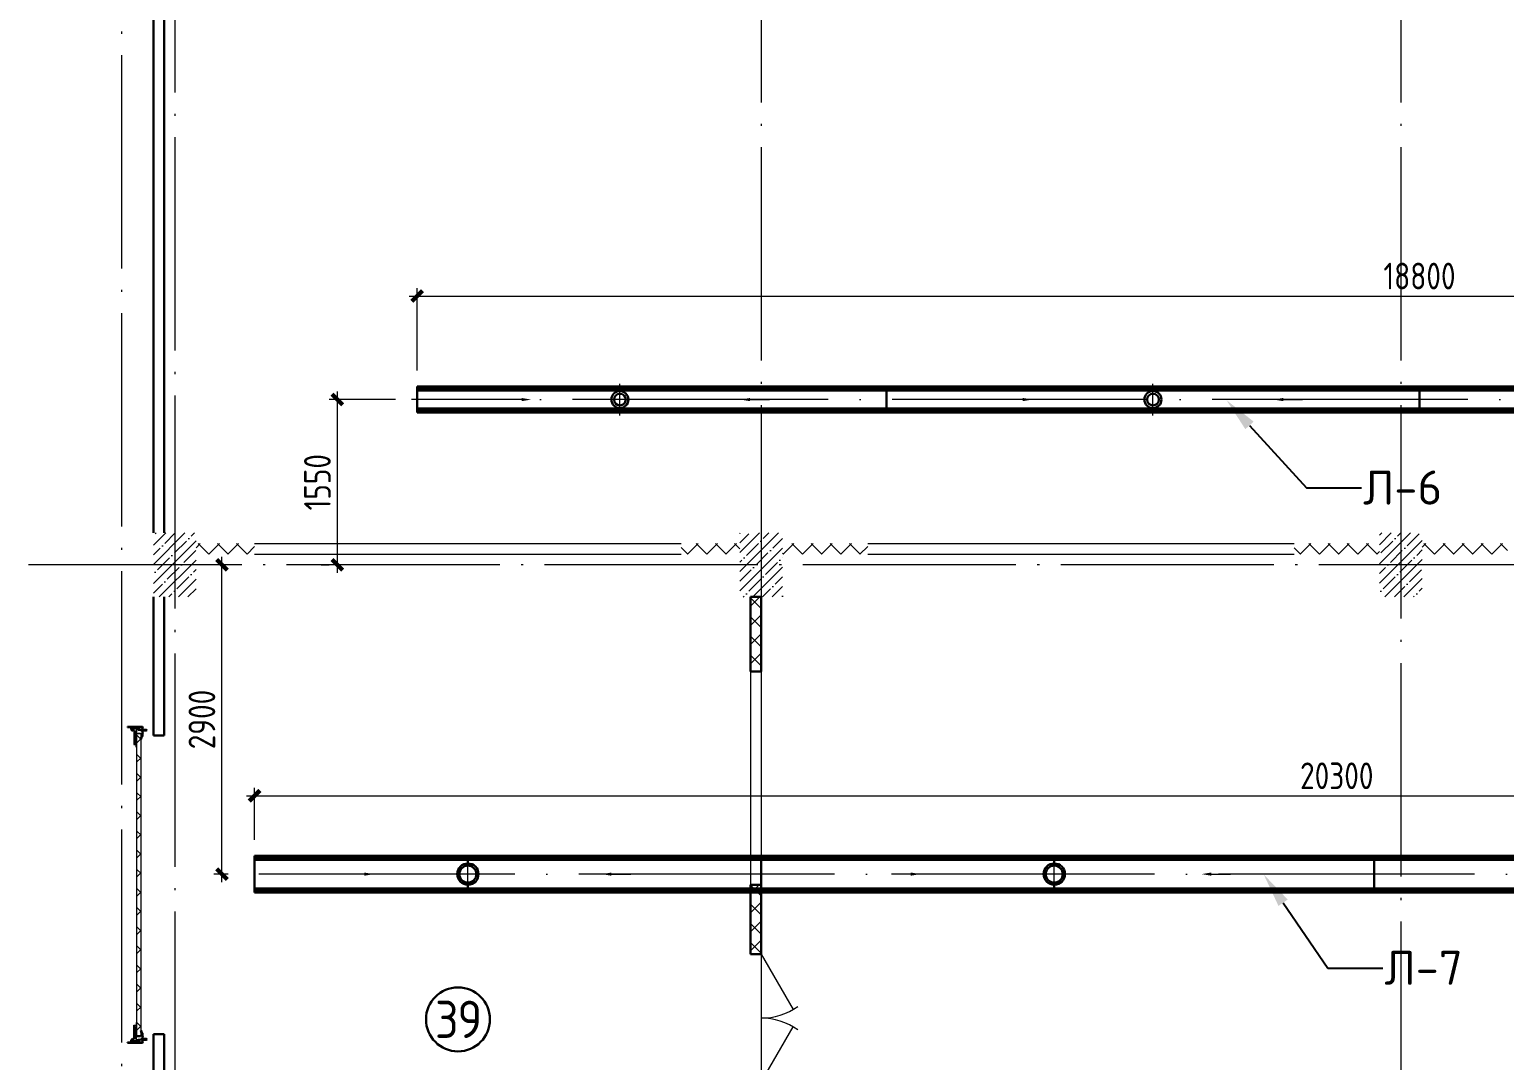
# Model space of a CAD drawing. Extents: x -965262 to 1142518, y -357520 to 71675.
# Drawn here: x -52339 to -38505, y -209800 to -200132 of the extents above; entities that cross this region are included whole.
import ezdxf
from ezdxf import colors
from ezdxf.entities.mleader import LeaderData, LeaderLine
from ezdxf.math import Vec2, Vec3

# ---------------------------------------------------------------- set-up
doc = ezdxf.new("R2010")
doc.units = 0
doc.header["$LTSCALE"] = 10
doc.linetypes.add('ACAD_ISO04W100', pattern=[30, 24, -3, 0, -3])
doc.linetypes.add('DOTE', pattern=[2.42, 2, -0.2, 0.02, -0.2])
doc.layers.get('0').update_dxf_attribs({"linetype": 'CONTINUOUS', "lineweight": 30})
doc.layers.get('Defpoints').update_dxf_attribs({"linetype": 'CONTINUOUS'})
doc.layers.add('DOTE', color=7, linetype='DOTE', lineweight=9)
doc.layers.add('Полы_лотки', color=7, linetype='CONTINUOUS', lineweight=30)
doc.styles.add('GOST-2.304_Type-B', font='isocpeur.ttf', dxfattribs={"width": 0.9})
doc.styles.get("Standard").update_dxf_attribs({"font": 'isocpeur.ttf', "height": 300})
doc.styles.add('ГОСТ 2м', font='isocpeur.ttf', dxfattribs={"width": 0.8, "height": 250})
doc.dimstyles.new('ГОСТ 2м', dxfattribs={"dimtxt": 250, "dimasz": 100, "dimexe": 75, "dimexo": 150, "dimgap": 62.5, "dimtad": 1, "dimdec": 0, "dimtxsty": 'ГОСТ 2м', "dimblk": 'ARCHTICK', "dimcen": 150, "dimdle": 75, "dimclrd": 256, "dimclre": 256, "dimclrt": 256, "dimadec": 0, "dimazin": 0, "dimtfac": 1, "dimtdec": 0, "dimtmove": 0, "dimatfit": 3, "dimldrblk": 'OBLIQUE', "dimfxl": 1, "dimlwd": 15, "dimlwe": 15, "dimarcsym": 0})
pattern_1 = [(45, (-49229.33, -272886.6), (-89.80256, 89.80256), []), (45, (-49139.53, -272886.6), (-89.80256, 89.80256), [158.75, -31.75, 0, -31.75])]

# ---------------------------------------------------------------- blocks, each defined once
blk = doc.blocks.new('anchor.bolt')
for p, q in [((-0.07, 0), (-0.07, -0.72)), ((0.07, 0), (0.07, -0.06)), ((-0.1, -0.04), (-0.07, -0.03)), ((-0.1, -0.04), (0.09, -0.06)), ((0.07, -0.07), (-0.1, -0.04)), ((-0.1, -0.11), (-0.07, -0.1)), ((-0.1, -0.11), (0.09, -0.13)), ((0.07, -0.14), (-0.1, -0.11)), ((-0.1, -0.18), (-0.07, -0.17)), ((-0.1, -0.18), (0.09, -0.2)), ((0.07, -0.21), (-0.1, -0.18)), ((-0.1, -0.25), (-0.07, -0.24)), ((-0.1, -0.25), (0.09, -0.27)), ((0.07, -0.28), (-0.1, -0.25)), ((-0.1, -0.32), (-0.07, -0.31)), ((-0.1, -0.32), (0.09, -0.34)), ((0.07, -0.35), (-0.1, -0.32)), ((-0.1, -0.39), (-0.07, -0.38)), ((-0.1, -0.39), (0.09, -0.41)), ((0.07, -0.42), (-0.1, -0.39)), ((-0.1, -0.46), (-0.07, -0.45)), ((-0.1, -0.46), (0.09, -0.48)), ((0.07, -0.49), (-0.1, -0.46)), ((-0.1, -0.53), (-0.07, -0.52)), ((-0.1, -0.53), (0.09, -0.55)), ((0.07, -0.56), (-0.1, -0.53)), ((-0.09, -0.6), (-0.07, -0.59)), ((-0.09, -0.6), (0.09, -0.62)), ((0.07, -0.63), (-0.09, -0.6)), ((-0.07, -0.72), (0, -0.8)), ((-0.04, -0.62), (-0.06, -0.63)), ((-0.06, -0.64), (-0.06, -0.63)), ((-0.06, -0.73), (-0.06, -0.64)), ((0, -0.79), (-0.06, -0.73)), ((-0.01, -0.63), (-0.04, -0.62)), ((-0.03, -0.63), (0, -0.79)), ((-0.03, -0.63), (0.01, -0.78)), ((-0.02, -0.63), (0.01, -0.77)), ((-0.01, -0.63), (0.02, -0.76)), ((0.03, -0.69), (-0.01, -0.63)), ((0, -0.64), (0.03, -0.75)), ((0, -0.8), (0.07, -0.72)), ((0, -0.79), (0.03, -0.74)), ((0.01, -0.66), (0.03, -0.74)), ((0.03, -0.74), (0.03, -0.69)), ((0.07, -0.06), (0.09, -0.06)), ((0.09, -0.06), (0.07, -0.07)), ((0.07, -0.07), (0.07, -0.13)), ((0.07, -0.13), (0.09, -0.13)), ((0.09, -0.13), (0.07, -0.14)), ((0.07, -0.14), (0.07, -0.2)), ((0.07, -0.2), (0.09, -0.2)), ((0.09, -0.2), (0.07, -0.21)), ((0.07, -0.21), (0.07, -0.27)), ((0.07, -0.27), (0.09, -0.27)), ((0.09, -0.27), (0.07, -0.28)), ((0.07, -0.28), (0.07, -0.34)), ((0.07, -0.33), (0.09, -0.34)), ((0.09, -0.34), (0.07, -0.35)), ((0.07, -0.35), (0.07, -0.41)), ((0.07, -0.4), (0.09, -0.41)), ((0.09, -0.41), (0.07, -0.42)), ((0.07, -0.42), (0.07, -0.48)), ((0.07, -0.47), (0.09, -0.48)), ((0.09, -0.48), (0.07, -0.49)), ((0.07, -0.49), (0.07, -0.55)), ((0.07, -0.55), (0.09, -0.55)), ((0.09, -0.55), (0.07, -0.56)), ((0.07, -0.56), (0.07, -0.62)), ((0.09, -0.62), (0.07, -0.63)), ((0.07, -0.62), (0.09, -0.62)), ((0.07, -0.63), (0.07, -0.72))]:
    blk.add_line(p, q)
blk.add_arc((0.16, -0.64), 0.222, 187.9982, 219.836)
blk = doc.blocks.new('Крепеж_ворот')
at = {"lineweight": 15}
h = blk.add_hatch(dxfattribs=at)
h.set_pattern_fill('ANSI31', color=256, scale=2, angle=180)
h.set_pattern_definition([(225, (746089.599, 74802.7244), (4.49013, -4.49013), [])])
h.paths.add_polyline_path([(746087, 74804), (746087, 74802), (746091, 74802), (746094, 74802), (746094, 74804)], flags=17)
h.paths.add_polyline_path([(746116, 74802, 0.165118), (746120, 74803), (746124, 74806, -0.301689), (746131, 74807), (746135, 74805, 0.130081), (746138, 74804), (746142, 74804), (746142, 74806), (746138, 74806, -0.130081), (746136, 74807), (746133, 74809, 0.301689), (746123, 74808), (746118, 74805, -0.165112), (746116, 74804), (746064, 74804, -0.414223), (746061, 74807), (746061, 74868), (746059, 74868), (746059, 74869), (746059, 74870), (746059, 74870), (746059, 74871), (746059, 74872), (746059, 74872), (746059, 74873), (746059, 74874), (746059, 74875), (746059, 74876), (746059, 74876), (746059, 74877), (746059, 74877), (746059, 74878), (746059, 74879), (746059, 74879), (746061, 74879), (746061, 74945), (746058, 74945), (746058, 74807, 0.41422), (746064, 74802)])
h = blk.add_hatch(dxfattribs=at)
h.set_pattern_fill('ANSI31', color=256, scale=2, angle=90)
h.set_pattern_definition([(135, (736343.8085, 75928.334), (-4.490128, -4.490128), [])])
edge = h.paths.add_edge_path()
edge.add_ellipse((746065, 74838), major_axis=(-1.67, 1.67), ratio=1, start_angle=45, end_angle=135, ccw=False)
edge.add_line((746063, 74838), (746063, 74868))
edge.add_line((746063, 74868), (746061, 74868))
edge.add_line((746061, 74868), (746061, 74838))
edge.add_ellipse((746065, 74838), major_axis=(-2.89, 2.89), ratio=1, start_angle=45, end_angle=135)
edge.add_line((746065, 74834), (746097, 74834))
edge.add_line((746097, 74834), (746097, 74836))
edge.add_line((746097, 74836), (746065, 74836))
edge = h.paths.add_edge_path()
edge.add_ellipse((746065, 74890), major_axis=(2.89, 2.89), ratio=1, start_angle=106, end_angle=135)
edge.add_line((746061, 74890), (746061, 74879))
edge.add_line((746061, 74879), (746063, 74879))
edge.add_line((746063, 74879), (746063, 74890))
edge.add_ellipse((746065, 74890), major_axis=(-1.67, 1.67), ratio=1, start_angle=16, end_angle=45, ccw=False)
edge.add_line((746063, 74891), (746070, 74904))
edge.add_ellipse((746079, 74899), major_axis=(7.45, 7.45), ratio=1, start_angle=-3, end_angle=106, ccw=False)
edge.add_line((746087, 74906), (746097, 74894))
edge.add_line((746097, 74894), (746099, 74895))
edge.add_line((746099, 74895), (746088, 74907))
edge.add_ellipse((746079, 74899), major_axis=(8.67, 8.67), ratio=1, start_angle=-3, end_angle=106)
edge.add_line((746068, 74905), (746062, 74892))
h = blk.add_hatch(color=256, dxfattribs=at)
h.dxf.hatch_style = 1
h.paths.add_polyline_path([(746146, 74809), (746143, 74810, 0.10613), (746142, 74810), (746136, 74809, -0.181324), (746135, 74810, 0.335683), (746120, 74809, -0.119126), (746119, 74809, 0.371631), (746118, 74808), (746118, 74808, 0.451909), (746119, 74807, 0.124341), (746121, 74808, -0.343618), (746134, 74808, 0.181324), (746137, 74808), (746143, 74808, -0.110452), (746143, 74808), (746147, 74807, -0.710497), (746147, 74805), (746143, 74804), (746136, 74804, -0.178994), (746133, 74805, 0.369834), (746130, 74805, -0.178993), (746127, 74804), (746122, 74804, 0.120709), (746122, 74804), (746120, 74803, -0.017147), (746119, 74802, 0.538795), (746120, 74802), (746127, 74802, 0.207608), (746131, 74804, -0.433918), (746132, 74804, 0.207608), (746135, 74802), (746143, 74802, 0.079707), (746143, 74802), (746148, 74804, 0.461502), (746149, 74807, -0.250825), (746149, 74808, -0.128039), (746173, 74816, 0.416657), (746174, 74816), (746174, 74817, 0.409849), (746173, 74817, 0.127248)])
for p, q in [((746058, 74807), (746058, 74945)), ((746058, 74945), (746061, 74945)), ((746059, 74879), (746063, 74879)), ((746059, 74868), (746059, 74879)), ((746059, 74868), (746063, 74868)), ((746061, 74879), (746061, 74945)), ((746061, 74879), (746061, 74890)), ((746061, 74807), (746061, 74868)), ((746061, 74838), (746061, 74868)), ((746068, 74905), (746062, 74892)), ((746070, 74904), (746063, 74891)), ((746063, 74838), (746063, 74890)), ((746064, 74883), (746063, 74883)), ((746064, 74865), (746063, 74865)), ((746064, 74883), (746064, 74874)), ((746067, 74880), (746064, 74883)), ((746064, 74875), (746064, 74873)), ((746064, 74874), (746064, 74865)), ((746067, 74868), (746064, 74865)), ((746067, 74880), (746067, 74875)), ((746067, 74873), (746067, 74868)), ((746087, 74906), (746097, 74894)), ((746088, 74907), (746099, 74895)), ((746097, 74894), (746099, 74895)), ((746064, 74804), (746116, 74804)), ((746064, 74802), (746116, 74802)), ((746097, 74836), (746065, 74836)), ((746097, 74834), (746065, 74834)), ((746079, 74806), (746102, 74806)), ((746079, 74806), (746079, 74804)), ((746079, 74804), (746102, 74804)), ((746082, 74814), (746081, 74813)), ((746081, 74813), (746081, 74806)), ((746099, 74814), (746082, 74814)), ((746086, 74813), (746086, 74806)), ((746095, 74813), (746095, 74806)), ((746097, 74834), (746097, 74836)), ((746099, 74814), (746100, 74813)), ((746100, 74813), (746100, 74806)), ((746102, 74806), (746102, 74804)), ((746118, 74805), (746123, 74808)), ((746120, 74803), (746124, 74806)), ((746135, 74805), (746131, 74807)), ((746136, 74807), (746133, 74809)), ((746142, 74806), (746138, 74806)), ((746138, 74804), (746142, 74804)), ((746142, 74806), (746142, 74804)), ((746142, 74804), (746142, 74806)), ((746143, 74804), (746147, 74805)), ((746143, 74802), (746148, 74804)), ((746174, 74817), (746174, 74816))]:
    blk.add_line(p, q)
for p, q in [((746061, 74879), (746061, 74881)), ((746061, 74834), (746061, 74868)), ((746063, 74883), (746063, 74874)), ((746063, 74874), (746063, 74865)), ((746073, 74842), (746073, 74905)), ((746073, 74896), (746077, 74892)), ((746073, 74851), (746077, 74855)), ((746074, 74886), (746074, 74861)), ((746074, 74880), (746076, 74880)), ((746074, 74867), (746076, 74867)), ((746076, 74886), (746076, 74883)), ((746076, 74883), (746076, 74886)), ((746076, 74886), (746077, 74886)), ((746076, 74864), (746076, 74883)), ((746077, 74873), (746076, 74880)), ((746076, 74880), (746076, 74867)), ((746077, 74873), (746076, 74867)), ((746076, 74864), (746076, 74861)), ((746076, 74864), (746076, 74861)), ((746076, 74861), (746077, 74861)), ((746077, 74886), (746077, 74892)), ((746077, 74861), (746077, 74855)), ((746081, 74898), (746081, 74886)), ((746081, 74849), (746081, 74861)), ((746087, 74898), (746082, 74898)), ((746082, 74886), (746087, 74886)), ((746082, 74861), (746087, 74861)), ((746087, 74849), (746082, 74849)), ((746087, 74899), (746087, 74898)), ((746087, 74886), (746087, 74898)), ((746087, 74886), (746098, 74886)), ((746087, 74849), (746087, 74861)), ((746087, 74861), (746098, 74861)), ((746087, 74847), (746087, 74849)), ((746099, 74885), (746099, 74883)), ((746099, 74883), (746099, 74864)), ((746099, 74882), (746100, 74882)), ((746099, 74865), (746100, 74865)), ((746099, 74862), (746099, 74864)), ((746100, 74861), (746100, 74886)), ((746100, 74886), (746110, 74886)), ((746100, 74861), (746110, 74861)), ((746110, 74861), (746110, 74886)), ((746110, 74881), (746225, 74881)), ((746110, 74865), (746212, 74865)), ((746114, 74877), (746225, 74877)), ((746250, 74859), (746250, 74863))]:
    blk.add_line(p, q, dxfattribs=at)
at = {"lineweight": 15, "ltscale": 0.5}
for p, q in [((746076, 74886), (746074, 74886)), ((746076, 74861), (746074, 74861))]:
    blk.add_line(p, q, dxfattribs=at)
at = {"lineweight": 15, "extrusion": (-1.7375e-14, 1, 0)}
for p, q in [((746113, 74884), (746225, 74884)), ((746113, 74863), (746113, 74884)), ((746113, 74863), (746136, 74863)), ((746117, 74857), (746117, 74829)), ((746121, 74857), (746121, 74829)), ((746123, 74863), (746123, 74863)), ((746250, 74863), (746123, 74863)), ((746250, 74859), (746123, 74859)), ((746124, 74840), (746124, 74849)), ((746136, 74882), (746157, 74882)), ((746136, 74863), (746136, 74882)), ((746157, 74882), (746157, 74863)), ((746157, 74863), (746212, 74863)), ((746117, 74826), (746119, 74823)), ((746119, 74823), (746123, 74825)), ((746123, 74825), (746121, 74828))]:
    blk.add_line(p, q, dxfattribs=at)
at = {"lineweight": 15, "ltscale": 0.5, "extrusion": (-1.7375e-14, 1, 0)}
for p, q in [((746113, 74880), (746225, 74880)), ((746136, 74866), (746113, 74866)), ((746115, 74871), (746120, 74871)), ((746121, 74857), (746117, 74857)), ((746117, 74852), (746117, 74854)), ((746120, 74839), (746120, 74850)), ((746124, 74848), (746120, 74848)), ((746123, 74869), (746123, 74863)), ((746123, 74863), (746123, 74859)), ((746140, 74863), (746140, 74859)), ((746153, 74863), (746153, 74859)), ((746212, 74866), (746157, 74866)), ((746173, 74863), (746173, 74859)), ((746121, 74840), (746117, 74840)), ((746117, 74837), (746117, 74835)), ((746121, 74829), (746117, 74829)), ((746124, 74841), (746120, 74841))]:
    blk.add_line(p, q, dxfattribs=at)
at = {"lineweight": 15, "extrusion": (-2.77556e-16, -1, 0)}
for p, q in [((746225, 74866), (746114, 74866)), ((746128, 74866), (746128, 74863)), ((746138, 74866), (746138, 74863)), ((746164, 74866), (746164, 74863)), ((746174, 74866), (746174, 74863)), ((746201, 74866), (746201, 74863)), ((746210, 74866), (746210, 74863)), ((746225, 74884), (746225, 74863))]:
    blk.add_line(p, q, dxfattribs=at)
at = {"extrusion": (-1, -4.26669e-14, 0)}
for p, q in [((746118, 74808), (746118, 74808)), ((746136, 74809), (746142, 74810)), ((746143, 74808), (746137, 74808)), ((746143, 74810), (746146, 74809)), ((746147, 74807), (746143, 74808))]:
    blk.add_line(p, q, dxfattribs=at)
at = {"extrusion": (-1, -4.2422e-14, 1.22461e-16)}
for p, q in [((746119, 74803), (746122, 74804)), ((746127, 74802), (746120, 74802)), ((746122, 74804), (746127, 74804)), ((746143, 74802), (746135, 74802)), ((746136, 74804), (746143, 74804))]:
    blk.add_line(p, q, dxfattribs=at)
at = {"lineweight": 15}
for centre, radius, start, end in [((746079, 74899), 8.28, 0, 136.0097), ((746079, 74847), 8.28, 223.9903, 0), ((746077, 74883), 0.956, 180, 270), ((746077, 74883), 0.75, 180, 270), ((746077, 74864), 0.956, 90, 180), ((746077, 74864), 0.75, 90, 180), ((746076, 74892), 0.375, 0, 45), ((746076, 74855), 0.375, 315, 0), ((746082, 74898), 0.375, 91, 180), ((746082, 74886), 0.75, 180, 270), ((746082, 74861), 0.75, 90, 180), ((746082, 74849), 0.375, 180, 269), ((746098, 74885), 0.375, 0, 90), ((746098, 74862), 0.375, 270, 0), ((746123, 74857), 5.92, 90, 180), ((746123, 74857), 1.87, 90, 180), ((746129, 74855), 8.15, 194.9986, 233.9214), ((746123, 74829), 5.92, 180, 199.6464), ((746129, 74833), 8.15, 126.0786, 165.0014), ((746123, 74829), 1.87, 180, 185.5313)]:
    blk.add_arc(centre, radius, start, end, dxfattribs=at)
at = {"lineweight": 15, "ltscale": 0.5}
for centre, radius, start, end in [((746119, 74852), 2.25, 195, 270), ((746119, 74850), 0.375, 0, 90), ((746119, 74836), 2.25, 90, 165), ((746119, 74839), 0.375, 270, 0)]:
    blk.add_arc(centre, radius, start, end, dxfattribs=at)
for centre, radius, start, end in [((746064, 74807), 5.62, 180, 270), ((746064, 74807), 3.11, 180, 270), ((746082, 74804), 10.4, 68.2753, 87.8782), ((746091, 74798), 16.2, 73.306, 107.292), ((746099, 74804), 10.4, 92.1218, 111.7247), ((746116, 74807), 3.11, 270, 307.5043), ((746116, 74807), 5.62, 270, 307.5043), ((746119, 74808), 0.586, 91.7247, 173.2711), ((746119, 74807), 0.586, 173.2711, 270.547), ((746118, 74812), 3.52, 271.7247, 298.8983), ((746118, 74812), 5.21, 270.547, 298.8983), ((746128, 74799), 12.4, 54.8903, 129.1143), ((746128, 74799), 10.7, 54.8903, 130.7448), ((746128, 74801), 8.97, 60.3534, 127.5043), ((746128, 74801), 8.97, 60.3534, 127.5043), ((746128, 74801), 8.97, 60.3534, 127.5043), ((746128, 74801), 6.46, 60.3534, 127.5043), ((746136, 74811), 3.54, 234.8903, 276), ((746136, 74811), 1.86, 234.8903, 276), ((746138, 74810), 5.62, 240.3534, 270), ((746138, 74810), 3.11, 240.3534, 270), ((746143, 74810), 0.292, 71.7675, 96), ((746143, 74808), 0.292, 70.7873, 96), ((746176, 74761), 56.8, 93.2805, 122.2878), ((746147, 74806), 0.562, 289.2127, 70.7873), ((746147, 74806), 2.25, 288.2291, 27.3228), ((746176, 74765), 50.3, 93.6593, 122.8448), ((746150, 74807), 0.586, 151, 207.3228), ((746173, 74817), 0.6, 4.1357, 93.2805), ((746173, 74816), 0.6, 273.6593, 4.1357)]:
    blk.add_arc(centre, radius, start, end)
at = {"extrusion": (-1.22461e-16, -5.20252e-30, -1)}
for centre, radius, start, end in [((-746120, 74802), 0.187, 270, 62.4687), ((-746122, 74803), 0.586, 62.4687, 90), ((-746127, 74809), 4.69, 229.4077, 270), ((-746127, 74807), 4.69, 223.0863, 270), ((-746131, 74803), 2.32, 49.4077, 130.5923), ((-746131, 74803), 0.637, 43.0863, 136.9137), ((-746135, 74807), 4.69, 270, 316.9137), ((-746136, 74809), 4.69, 270, 310.5923), ((-746143, 74804), 0.292, 250.7873, 270), ((-746143, 74802), 0.292, 251.7709, 270)]:
    blk.add_arc(centre, radius, start, end, dxfattribs=at)
at = {"extrusion": (0, 0, -1)}
for centre, major_axis, start_param, end_param in [((746065, 74890), (2.89, 2.89), 3.926991, 4.433136), ((746065, 74890), (-1.67, 1.67), 5.497787, 6.003933), ((746079, 74899), (8.67, 8.67), 4.433136, 6.335545), ((746079, 74899), (7.45, 7.45), 4.433136, 6.335545), ((746065, 74838), (-2.89, 2.89), 3.926991, 5.497787), ((746065, 74838), (-1.67, 1.67), 3.926991, 5.497787)]:
    blk.add_ellipse(centre, major_axis=major_axis, ratio=1, start_param=start_param, end_param=end_param, dxfattribs=at)
for points in [[(746067, 74875), (746066, 74875), (746064, 74875)], [(746064, 74873), (746066, 74873), (746067, 74873)]]:
    blk.add_rational_spline(points, [1, 1.01284142743, 1], degree=2)
at = {"lineweight": 15, "ltscale": 0.5}
for points, knots in [([(746115, 74871), (746115, 74871), (746114, 74871), (746114, 74871), (746114, 74872), (746113, 74872), (746113, 74872), (746113, 74873), (746113, 74873), (746113, 74873)], [0.37141352, 0.37141352, 0.37141352, 0.37141352, 0.39402571, 0.39402571, 0.41663789, 0.41663789, 0.43959523, 0.43959523, 0.46255257, 0.46255257, 0.46255257, 0.46255257]), ([(746123, 74869), (746123, 74869), (746123, 74869), (746122, 74870), (746122, 74870), (746122, 74871), (746122, 74871), (746121, 74871), (746121, 74871), (746120, 74871)], [0.28027447, 0.28027447, 0.28027447, 0.28027447, 0.30323181, 0.30323181, 0.32618916, 0.32618916, 0.34880134, 0.34880134, 0.37141352, 0.37141352, 0.37141352, 0.37141352])]:
    blk.add_open_spline(points, degree=3, knots=knots, dxfattribs=at)
at = {"lineweight": 15}
for points in [[(746117, 74827), (746117, 74827), (746117, 74826), (746117, 74826)], [(746121, 74828), (746121, 74828), (746121, 74828), (746121, 74829)]]:
    blk.add_open_spline(points, degree=3, dxfattribs=at)
at = {"xscale": -50.80000000000001, "yscale": 50.80000000000001, "zscale": 50.80000000000001}
blk.add_blockref('anchor.bolt', (746091, 74804), dxfattribs=at)
blk = doc.blocks.new('_ArchTick')
at = {"color": 0, "linetype": 'ByBlock', "lineweight": 0, "const_width": 0.4}
blk.add_lwpolyline([(-0.5, -0.5), (0.5, 0.5)], dxfattribs=at)
blk = doc.blocks.new('*D1454')
at = {"lineweight": 15, "transparency": 16777216}
for p, q in [((-48907, -203602), (-49527, -203602)), ((-49452, -203527), (-49452, -205227)), ((-49602, -205152), (-49527, -205152))]:
    blk.add_line(p, q, dxfattribs=at)
at = {"layer": 'Defpoints', "color": 0, "lineweight": 15, "transparency": 16777216}
for p in [(-48757, -203602, -11610), (-49452, -205152), (-49452, -205152)]:
    blk.add_point(p, dxfattribs=at)
at = {"lineweight": 15, "transparency": 16777216, "xscale": 100, "yscale": 100, "zscale": 100}
for p, rotation in [((-49452, -203602), 90), ((-49452, -205152), 270)]:
    blk.add_blockref('_ArchTick', p, dxfattribs=dict(at, rotation=rotation))
at = {"lineweight": 15, "transparency": 16777216, "insert": (-49639, -204377), "char_height": 250, "attachment_point": 5, "rotation": 90, "style": 'ГОСТ 2м'}
blk.add_mtext('1550', dxfattribs=at)
blk = doc.blocks.new('_Oblique')
at = {"color": 0, "linetype": 'ByBlock', "lineweight": -2}
blk.add_line((-0.5, -0.5), (0.5, 0.5), dxfattribs=at)
blk = doc.blocks.new('*D1456')
at = {"lineweight": 15, "transparency": 16777216}
for p, q in [((-48777, -202631), (-29827, -202631)), ((-48702, -203330), (-48702, -202556)), ((-29902, -203330), (-29902, -202556))]:
    blk.add_line(p, q, dxfattribs=at)
at = {"layer": 'Defpoints', "color": 0, "lineweight": 15, "transparency": 16777216}
for p in [(-29902, -202631), (-48702, -203480, -11610), (-29902, -203480, -11610)]:
    blk.add_point(p, dxfattribs=at)
at = {"lineweight": 15, "transparency": 16777216, "xscale": 100, "yscale": 100, "zscale": 100, "rotation": 180}
blk.add_blockref('_ArchTick', (-48702, -202631), dxfattribs=at)
at = {"lineweight": 15, "transparency": 16777216, "xscale": 100, "yscale": 100, "zscale": 100}
blk.add_blockref('_ArchTick', (-29902, -202631), dxfattribs=at)
at = {"lineweight": 15, "transparency": 16777216, "insert": (-39302, -202444), "char_height": 250, "attachment_point": 5, "style": 'ГОСТ 2м'}
blk.add_mtext('18800', dxfattribs=at)
blk = doc.blocks.new('*D1458')
at = {"lineweight": 15, "transparency": 16777216}
for p, q in [((-50303, -207317), (-29853, -207317)), ((-50228, -207729), (-50228, -207242)), ((-29928, -207729), (-29928, -207242))]:
    blk.add_line(p, q, dxfattribs=at)
at = {"layer": 'Defpoints', "color": 0, "transparency": 16777216}
for p in [(-29928, -207317), (-50228, -207879, -11610), (-29928, -207879, -11610)]:
    blk.add_point(p, dxfattribs=at)
at = {"lineweight": 15, "transparency": 16777216, "xscale": 100, "yscale": 100, "zscale": 100, "rotation": 180}
blk.add_blockref('_ArchTick', (-50228, -207317), dxfattribs=at)
at = {"lineweight": 15, "transparency": 16777216, "xscale": 100, "yscale": 100, "zscale": 100}
blk.add_blockref('_ArchTick', (-29928, -207317), dxfattribs=at)
at = {"lineweight": 15, "transparency": 16777216, "insert": (-40078, -207130), "char_height": 250, "attachment_point": 5, "style": 'ГОСТ 2м'}
blk.add_mtext('20300', dxfattribs=at)
blk = doc.blocks.new('*D1462')
at = {"lineweight": 15, "transparency": 16777216}
for p, q in [((-50476, -205152), (-50609, -205152)), ((-50534, -208127), (-50534, -205077)), ((-50476, -208052), (-50609, -208052))]:
    blk.add_line(p, q, dxfattribs=at)
at = {"layer": 'Defpoints', "color": 0, "lineweight": 15, "transparency": 16777216}
for p in [(-50534, -205152), (-50326, -205152, -13062), (-50326, -208052, -11610)]:
    blk.add_point(p, dxfattribs=at)
at = {"lineweight": 15, "transparency": 16777216, "xscale": 100, "yscale": 100, "zscale": 100}
for p, rotation in [((-50534, -205152), 90), ((-50534, -208052), 270)]:
    blk.add_blockref('_ArchTick', p, dxfattribs=dict(at, rotation=rotation))
at = {"lineweight": 15, "transparency": 16777216, "insert": (-50722, -206602), "char_height": 250, "attachment_point": 5, "rotation": 90, "style": 'ГОСТ 2м'}
blk.add_mtext('2900', dxfattribs=at)

msp = doc.modelspace()

# ---------------------------------------------------------------- hatches: boundary and pattern name
at = {"lineweight": 15}
h = msp.add_hatch(dxfattribs=at)
h.set_pattern_fill('ANSI37', scale=40, style=0)
h.set_pattern_definition([(45, (-30720.5, -221215.8), (-89.80256, 89.80256), []), (135, (-30720.5, -221215.8), (-89.80256, -89.80256), [])])
h.paths.add_polyline_path([(-30597.4, -221152.5), (-30897.4, -221152.5), (-30897.4, -221252.5), (-30597.4, -221252.5)])
h.paths.add_polyline_path([(-45477.4, -208802.4), (-45577.4, -208802.4), (-45577.4, -208952.4), (-45477.4, -208952.4)], flags=17)
h.paths.add_polyline_path([(-45477.4, -209852.4), (-45577.4, -209852.4), (-45577.4, -210002.4), (-45477.4, -210002.4)])
h.paths.add_polyline_path([(-43926.9, -220477.1), (-44026.9, -220477.1), (-44026.9, -220577.1), (-44026.9, -220677.1), (-43926.9, -220677.1)], flags=17)
h.paths.add_polyline_path([(-44026.9, -220577.1), (-44126.9, -220577.1), (-45477.4, -220577.1), (-45477.4, -220677.1), (-44026.9, -220677.1)], flags=17)
h.paths.add_polyline_path([(-44026.9, -218877.1), (-45477.4, -218877.1), (-45477.4, -218977.1), (-44026.9, -218977.1)], flags=17)
h.paths.add_polyline_path([(-43926.9, -218877.1), (-44026.9, -218877.1), (-44026.9, -218977.1), (-44026.9, -219077.1), (-43926.9, -219077.1)], flags=17)
h.paths.add_polyline_path([(-45477.4, -213352.1), (-45577.4, -213352.1), (-45577.4, -213452.1), (-45477.4, -213452.1)])
h.paths.add_polyline_path([(-45477.4, -214352.1), (-45577.4, -214352.1), (-45577.4, -214452.1), (-45477.4, -214452.1)], flags=17)
h.paths.add_polyline_path([(-45477.4, -206152.1), (-45577.4, -206152.1), (-45577.4, -206352.1), (-45477.4, -206352.1)], flags=17)
h.paths.add_polyline_path([(-45477.4, -208152.1), (-45577.4, -208152.1), (-45577.4, -208352.1), (-45477.4, -208352.1)])
h.paths.add_polyline_path([(-29697.4, -221152.5), (-29698.3, -221152.5), (-29698.3, -221252.5), (-29697.4, -221252.5)])
h.paths.add_polyline_path([(-30597.4, -221152.5), (-30598.3, -221152.5), (-30598.3, -221252.5), (-30597.4, -221252.5)])
h.paths.add_polyline_path([(-33277.4, -214019.4), (-33377.4, -214019.4), (-33377.4, -214022.1), (-33277.4, -214022.1)], flags=17)
h.paths.add_polyline_path([(-33377.4, -214019.4), (-33477.4, -214019.4), (-33477.4, -214022.1), (-33377.4, -214022.1)], flags=17)
h.paths.add_polyline_path([(-33477.4, -214019.4), (-34042.4, -214019.4), (-34042.4, -214022.1), (-33477.4, -214022.1)], flags=16)
h.paths.add_polyline_path([(-33477.4, -214119.4), (-34042.4, -214119.4), (-34042.4, -214122.1), (-33477.4, -214122.1)])
h.paths.add_polyline_path([(-33377.4, -214119.4), (-33477.4, -214119.4), (-33477.4, -214122.1), (-33377.4, -214122.1)])
h.paths.add_polyline_path([(-38532.4, -214019.4), (-38632.4, -214019.4), (-38632.4, -214022.1), (-38532.4, -214022.1)])
h.paths.add_polyline_path([(-38042.4, -214019.4), (-38532.4, -214019.4), (-38532.4, -214022.1), (-38042.4, -214022.1)], flags=17)
h.paths.add_polyline_path([(-38042.4, -214119.4), (-38532.4, -214119.4), (-38532.4, -214122.1), (-38042.4, -214122.1)])
h.paths.add_polyline_path([(-44477.4, -215009.4), (-45477.4, -215009.4), (-45477.4, -215012.1), (-44477.4, -215012.1)])
h.paths.add_polyline_path([(-38532.4, -215009.4), (-39477.4, -215009.4), (-39477.4, -215012.1), (-38532.4, -215012.1)])
h.paths.add_polyline_path([(-39477.4, -215009.4), (-39509.9, -215009.4), (-40477.4, -215009.4), (-40477.4, -215012.1), (-39509.9, -215012.1), (-39477.4, -215012.1)])
h.paths.add_polyline_path([(-44477.4, -214909.4), (-45477.4, -214909.4), (-45477.4, -214912.1), (-44477.4, -214912.1)])
h.paths.add_polyline_path([(-39509.9, -214909.4), (-40477.4, -214909.4), (-40477.4, -214912.1), (-39509.9, -214912.1)], flags=17)
h.paths.add_polyline_path([(-39477.4, -214909.4), (-39509.9, -214909.4), (-39509.9, -214912.1), (-39477.4, -214912.1)], flags=16)
h.paths.add_polyline_path([(-38532.4, -214909.4), (-38632.4, -214909.4), (-39477.4, -214909.4), (-39477.4, -214912.1), (-38532.4, -214912.1)], flags=17)
h.paths.add_polyline_path([(-44477.4, -214909.4), (-44509.9, -214909.4), (-44509.9, -215009.4), (-44477.4, -215009.4)])
h.paths.add_polyline_path([(-40477.4, -214909.4), (-40509.9, -214909.4), (-40509.9, -215009.4), (-40477.4, -215009.4)], flags=16)
h.paths.add_polyline_path([(-45677.4, -212962.1), (-46077.4, -212962.1), (-46077.4, -212964.3), (-45677.4, -212964.3)])
h.paths.add_polyline_path([(-50077.4, -212962.1), (-50867.4, -212962.1), (-50867.4, -212964.3), (-50077.4, -212964.3)])
h.paths.add_polyline_path([(-50077.4, -212862.1), (-51077.4, -212862.1), (-51077.4, -212864.3), (-50077.4, -212864.3)])
h.paths.add_polyline_path([(-45577.4, -212862.1), (-46077.4, -212862.1), (-46077.4, -212864.3), (-45577.4, -212864.3)])
h.paths.add_polyline_path([(-45477.4, -215709.9), (-45577.4, -215709.9), (-45577.4, -215712.1), (-45477.4, -215712.1)])
h.paths.add_polyline_path([(-45477.4, -215109.9), (-45577.4, -215109.9), (-45577.4, -215112.1), (-45477.4, -215112.1)])
h.paths.add_polyline_path([(-45477.4, -208952.4), (-45577.4, -208952.4), (-45577.4, -208959.4), (-45477.4, -208959.4)])
h.paths.add_polyline_path([(-45477.4, -209852.4), (-45577.4, -209852.4), (-45577.4, -209859.4), (-45477.4, -209859.4)], flags=17)
h.paths.add_polyline_path([(-50227.4, -204952.1), (-50777.4, -204952.1), (-50777.4, -205052.1), (-50227.4, -205052.1)])
h.paths.add_polyline_path([(-45677.4, -204952.1), (-46227.4, -204952.1), (-46227.4, -205052.1), (-45677.4, -205052.1)])
h.paths.add_polyline_path([(-44477.4, -204952.1), (-45277.4, -204952.1), (-45277.4, -205052.1), (-44477.4, -205052.1)])
h.paths.add_polyline_path([(-39677.4, -204952.1), (-40477.4, -204952.1), (-40477.4, -205052.1), (-39677.4, -205052.1)])
h.paths.add_polyline_path([(-38477.4, -204952.1), (-39277.4, -204952.1), (-39277.4, -205052.1), (-38477.4, -205052.1)])
h.paths.add_polyline_path([(-33677.4, -204952.1), (-34477.4, -204952.1), (-34477.4, -205052.1), (-33677.4, -205052.1)])
h.paths.add_polyline_path([(-32677.2, -204952.1), (-33277.4, -204952.1), (-33277.4, -205052.1), (-32677.2, -205052.1)])
h.paths.add_polyline_path([(-29077, -204952.1), (-29677.2, -204952.1), (-29677.2, -205052.1), (-29077, -205052.1)])
h.paths.add_polyline_path([(-28977, -204751.7), (-29077, -204751.7), (-29077, -205751.7), (-28977, -205751.7)])
h.paths.add_polyline_path([(-28977, -203302.1), (-29077, -203302.1), (-29077, -203751.7), (-28977, -203751.7)])
h.paths.add_polyline_path([(-28877, -203202.1), (-29077, -203202.1), (-29077, -203302.1), (-28877, -203302.1)])
h.paths.add_polyline_path([(-27527.4, -203202.1), (-27977, -203202.1), (-27977, -203302.1), (-27877, -203302.1), (-27527.4, -203302.1)])
h.paths.add_polyline_path([(-28977, -207751.7), (-29077, -207751.7), (-29077, -208751.7), (-28977, -208751.7), (-28977, -208651.7)])
h.paths.add_polyline_path([(-28877, -208751.7), (-28977, -208751.7), (-29077, -208751.7), (-29077, -208851.7), (-28877, -208851.7)])
h.paths.add_polyline_path([(-27527.4, -208751.7), (-27627.4, -208751.7), (-27977, -208751.7), (-27977, -208851.7), (-27527.4, -208851.7)])
h.paths.add_polyline_path([(-45477.4, -205452.1), (-45577.4, -205452.1), (-45577.4, -206352.1), (-45477.4, -206352.1)])
h.paths.add_polyline_path([(-45477.4, -208352.1), (-45577.4, -208352.1), (-45577.4, -208959.4), (-45477.4, -208959.4)])
h.paths.add_polyline_path([(-45477.4, -209859.4), (-45577.4, -209859.4), (-45577.4, -209959.4), (-45577.4, -210352.1), (-45477.4, -210352.1)])
h.paths.add_polyline_path([(-45477.4, -210352.1), (-45577.4, -210352.1), (-45577.4, -210852.1), (-45477.4, -210852.1)])
h.paths.add_polyline_path([(-45477.4, -211452.1), (-45577.4, -211452.1), (-45577.4, -212352.1), (-45477.4, -212352.1)])
h.paths.add_polyline_path([(-45477.4, -212352.1), (-45577.4, -212352.1), (-45577.4, -213352.1), (-45477.4, -213352.1)])
h.paths.add_polyline_path([(-45577.4, -212864.3), (-46077.4, -212864.3), (-46077.4, -212964.3), (-45577.4, -212964.3)])
h.paths.add_polyline_path([(-50077.4, -212864.3), (-51077.4, -212864.3), (-51077.4, -212964.3), (-50077.4, -212964.3)])
h.paths.add_polyline_path([(-45477.4, -214352.1), (-45577.4, -214352.1), (-45577.4, -215109.9), (-45477.4, -215109.9)])
h.paths.add_polyline_path([(-44509.9, -214909.4), (-45477.4, -214909.4), (-45477.4, -215009.4), (-44509.9, -215009.4)])
h.paths.add_polyline_path([(-39509.9, -214909.4), (-40509.9, -214909.4), (-40509.9, -215009.4), (-39509.9, -215009.4)])
h.paths.add_polyline_path([(-38532.4, -214909.4), (-38632.4, -214909.4), (-39509.9, -214909.4), (-39509.9, -215009.4), (-38532.4, -215009.4)])
h.paths.add_polyline_path([(-38532.4, -214019.4), (-38632.4, -214019.4), (-38632.4, -214909.4), (-38532.4, -214909.4)])
h.paths.add_polyline_path([(-38042.4, -214019.4), (-38532.4, -214019.4), (-38532.4, -214119.4), (-38042.4, -214119.4)])
h.paths.add_polyline_path([(-33377.4, -214019.4), (-34042.4, -214019.4), (-34042.4, -214119.4), (-33377.4, -214119.4)])
h.paths.add_polyline_path([(-33277.4, -214019.4), (-33377.4, -214019.4), (-33377.4, -214119.4), (-33377.4, -214219.4), (-33377.4, -214852.1), (-33277.4, -214852.1)])
h.paths.add_polyline_path([(-33277.4, -215852.1), (-33377.4, -215852.1), (-33377.4, -216852.1), (-33277.4, -216852.1)])
h.paths.add_polyline_path([(-33277.4, -217452.1), (-33377.4, -217452.1), (-33377.4, -218452.1), (-33277.4, -218452.1)])
h.paths.add_polyline_path([(-33277.4, -220452.1), (-33377.4, -220452.1), (-33377.4, -221252.5), (-33277.4, -221252.5)])
h.paths.add_polyline_path([(-32277.4, -221152.5), (-33277.4, -221152.5), (-33277.4, -221252.5), (-32277.4, -221252.5)])
h.paths.add_polyline_path([(-30598.3, -221152.5), (-31277.4, -221152.5), (-31277.4, -221252.5), (-30598.3, -221252.5)])
h.paths.add_polyline_path([(-29473.4, -221152.5), (-29698.3, -221152.5), (-29698.3, -221252.5), (-29598.3, -221252.5), (-29473.4, -221252.5)])
h.paths.add_polyline_path([(-45477.4, -222087.1), (-45577.4, -222087.1), (-45577.4, -222187.1), (-45577.4, -222552.1), (-45477.4, -222552.1)])
h.paths.add_polyline_path([(-45477.4, -221002.1), (-45577.4, -221002.1), (-45577.4, -221087.1), (-45477.4, -221087.1)])
h.paths.add_polyline_path([(-45477.4, -220002.1), (-45577.4, -220002.1), (-45577.4, -221002.1), (-45477.4, -221002.1)])
h.paths.add_polyline_path([(-44026.9, -220577.1), (-44126.9, -220577.1), (-45477.4, -220577.1), (-45477.4, -220677.1), (-44026.9, -220677.1)])
h.paths.add_polyline_path([(-43926.9, -220477.1), (-44026.9, -220477.1), (-44026.9, -220577.1), (-44026.9, -220677.1), (-43926.9, -220677.1)], flags=17)
h.paths.add_polyline_path([(-45477.4, -219002.1), (-45577.4, -219002.1), (-45577.4, -220002.1), (-45477.4, -220002.1)])
h.paths.add_polyline_path([(-45477.4, -218877.1), (-45577.4, -218877.1), (-45577.4, -218977.1), (-45577.4, -219002.1), (-45477.4, -219002.1)])
h.paths.add_polyline_path([(-44026.9, -218877.1), (-45477.4, -218877.1), (-45477.4, -218977.1), (-44026.9, -218977.1)])
h.paths.add_polyline_path([(-43926.9, -218877.1), (-44026.9, -218877.1), (-44026.9, -218977.1), (-44026.9, -219077.1), (-43926.9, -219077.1)], flags=17)
h.paths.add_polyline_path([(-45477.4, -217452.1), (-45577.4, -217452.1), (-45577.4, -217677.1), (-45477.4, -217677.1)])
h.paths.add_polyline_path([(-45477.4, -216352.1), (-45577.4, -216352.1), (-45577.4, -216852.1), (-45477.4, -216852.1)])
h.paths.add_polyline_path([(-45477.4, -215709.9), (-45577.4, -215709.9), (-45577.4, -215810.4), (-45577.4, -216352.1), (-45477.4, -216352.1)])
h.paths.add_polyline_path([(-45677.4, -212964.4), (-45577.4, -212964.4), (-45577.4, -212962.1), (-45677.4, -212962.1)])
h.paths.add_polyline_path([(-50867.4, -212964.4), (-51077.4, -212964.4), (-51077.4, -212962.1), (-50867.4, -212962.1)])
h.paths.add_polyline_path([(-38532.4, -214912.1), (-38632.4, -214912.1), (-38632.4, -214909.4), (-38532.4, -214909.4)])
h = msp.add_hatch(dxfattribs=at)
h.set_pattern_fill('ANSI35', scale=20, style=0)
h.set_pattern_definition(pattern_1)
h.paths.add_polyline_path([(-50777.4, -204852.1), (-51177.4, -204852.1), (-51177.4, -205452.1), (-50777.4, -205452.1)])
h = msp.add_hatch(dxfattribs=at)
h.set_pattern_fill('ANSI35', scale=20, style=0)
h.set_pattern_definition(pattern_1)
h.paths.add_polyline_path([(-45277.4, -204852.1), (-45677.4, -204852.1), (-45677.4, -205452.1), (-45277.4, -205452.1)])
h = msp.add_hatch(dxfattribs=at)
h.set_pattern_fill('ANSI35', scale=20, style=0)
h.set_pattern_definition(pattern_1)
h.paths.add_polyline_path([(-39277.4, -204852.1), (-39677.4, -204852.1), (-39677.4, -205452.1), (-39277.4, -205452.1)])
h = msp.add_hatch(dxfattribs=at)
h.set_pattern_fill('ANSI37', scale=40)
h.set_pattern_definition([(45, (-57584.15, -209479.42), (-89.8026, 89.8026), []), (135, (-57584.15, -209479.42), (-89.8026, -89.8026), [])])
h.paths.add_polyline_path([(-51333.3, -209368.5), (-51293.3, -209368.5), (-51293.3, -209568.5), (-51333.3, -209568.5)])
h.paths.add_polyline_path([(-51333.3, -209368.5), (-51333.3, -206735.8), (-51293.3, -206735.8), (-51293.3, -209368.5)])

# ---------------------------------------------------------------- linework, layer by layer
at = {"color": 7, "extrusion": (0, 0, -1)}
for p, q in [((-51177.4, -204852.1, -3259.8), (-51177.4, -199752.1, -3259.8)), ((-51077.4, -199752.1, -3259.8), (-51077.4, -204852.1, -3259.8)), ((-51177.4, -206752.1, -3259.8), (-51177.4, -205452.1, -3259.8)), ((-51077.4, -205452.1, -3259.8), (-51077.4, -206752.1, -3259.8)), ((-45577.4, -206152.1, -3211.1), (-45577.4, -205452.1, -3211.1)), ((-45577.4, -205452.1, -3211.1), (-45477.4, -205452.1, -3211.1)), ((-45477.4, -205452.1, -3211.1), (-45477.4, -206152.1, -3211.1)), ((-45477.4, -206152.1, -3211.1), (-45577.4, -206152.1, -3211.1)), ((-51077.4, -206752.1, -3259.8), (-51177.4, -206752.1, -3259.8)), ((-45577.4, -208802.4, -3211.1), (-45577.4, -208152.1, -3211.1)), ((-45577.4, -208152.1, -3211.1), (-45477.4, -208152.1, -3211.1)), ((-45477.4, -208152.1, -3211.1), (-45477.4, -208802.4, -3211.1)), ((-45477.4, -208802.4, -3211.1), (-45577.4, -208802.4, -3211.1)), ((-51177.4, -210852.1, -3259.8), (-51177.4, -209552.1, -3259.8)), ((-51177.4, -209552.1, -3259.8), (-51077.4, -209552.1, -3259.8)), ((-51077.4, -209552.1, -3259.8), (-51077.4, -210852.1, -3259.8))]:
    msp.add_line(p, q, dxfattribs=at)
at = {"color": 7, "lineweight": 15}
for p, q in [((-50227.4, -204952.1, -3211.1), (-46227.4, -204952.1, -3211.1)), ((-44477.4, -204952.1, -3211.1), (-40477.4, -204952.1, -3211.1)), ((-50227.4, -205052.1, -3211.1), (-46227.4, -205052.1, -3211.1)), ((-44477.4, -205052.1, -3211.1), (-40477.4, -205052.1, -3211.1)), ((-45577.4, -206152.1, -3211.1), (-45577.4, -208152.1, -3211.1)), ((-45477.4, -206152.1, -3211.1), (-45477.4, -208152.1, -3211.1)), ((-51333.3, -209568.5, -1451.3), (-51333.3, -206735.8, -1451.3)), ((-51293.3, -206735.8, -1451.3), (-51333.3, -206735.8, -1451.3)), ((-51293.3, -209568.5, -1451.3), (-51293.3, -206735.8, -1451.3)), ((-45477.4, -208802.4, -3211.1), (-45177.4, -209322, -3211.1)), ((-51293.3, -209568.5, -1451.3), (-51333.3, -209568.5, -1451.3)), ((-45477.4, -210002.4, -3211.1), (-45177.4, -209482.8, -3211.1))]:
    msp.add_line(p, q, dxfattribs=at)
at = {"color": 7}
msp.add_circle((-48320.2, -209413.8, -3259.8), 300, dxfattribs=at)
at = {"color": 7, "lineweight": 15}
for centre, start, end in [((-45477.4, -208802.4, -3211.1), 270, 305), ((-45477.4, -210002.4, -3211.1), 55, 90)]:
    msp.add_arc(centre, 600, start, end, dxfattribs=at)
at = {"layer": 'DOTE', "color": 7, "ltscale": 100, "extrusion": (0, -1, 0)}
for p, q in [((-51477.4, -161652.1, -4711.1), (-51477.4, -237687.4, -4711.1)), ((-45477.4, -162515.3, -4711.1), (-45477.4, -237687.4, -4711.1)), ((-39477.4, -162515.3, -4711.1), (-39477.4, -237687.4, -4711.1)), ((-50977.4, -198722.5, -4711.1), (-50977.4, -235835, -4711.1))]:
    msp.add_line(p, q, dxfattribs=at)
at = {"layer": 'DOTE', "color": 7, "ltscale": 100}
msp.add_line((-1947.4, -205152.1, -4711.1), (-73832.7, -205152.1, -4711.1), dxfattribs=at)
at = {"layer": 'Полы_лотки', "color": 5}
for p, q in [((-29902, -203479.6, -3259.8), (-48702, -203479.6, -3259.8)), ((-48702, -203724.6, -3259.8), (-48702, -203479.6, -3259.8)), ((-29902, -203499.6, -3259.8), (-48702, -203499.6, -3259.8)), ((-46802, -203522.1, -3259.8), (-46802, -203479.6, -3259.8)), ((-44302, -203724.6, -3259.8), (-44302, -203479.6, -3259.8)), ((-41802, -203522.1, -3259.8), (-41802, -203479.6, -3259.8)), ((-39302, -203724.6, -3259.8), (-39302, -203479.6, -3259.8)), ((-29902, -203517.1, -3259.8), (-48702, -203517.1, -3259.8)), ((-29902, -203687.1, -3259.8), (-48702, -203687.1, -3259.8)), ((-29902, -203704.6, -3259.8), (-48702, -203704.6, -3259.8)), ((-29902, -203724.6, -3259.8), (-48702, -203724.6, -3259.8)), ((-46802, -203682.1, -3259.8), (-46802, -203682.1, -3259.8)), ((-46802, -203682.1, -3259.8), (-46802, -203724.6, -3259.8)), ((-41802, -203682.1, -3259.8), (-41802, -203682.1, -3259.8)), ((-41802, -203682.1, -3259.8), (-41802, -203724.6, -3259.8)), ((-29927.5, -207879.5, -3259.8), (-50227.5, -207879.5, -3259.8)), ((-50227.5, -208224.5, -3259.8), (-50227.5, -207879.5, -3259.8)), ((-29927.5, -207899.5, -3259.8), (-50227.5, -207899.5, -3259.8)), ((-29927.5, -207917, -3259.8), (-50227.5, -207917, -3259.8)), ((-48227.5, -207952, -3259.8), (-48227.5, -207879.5, -3259.8)), ((-45477.5, -208224.5, -3259.8), (-45477.5, -207879.5, -3259.8)), ((-42727.5, -207952, -3259.8), (-42727.5, -207879.5, -3259.8)), ((-39727.5, -208224.5, -3259.8), (-39727.5, -207879.5, -3259.8)), ((-29927.5, -208187, -3259.8), (-50227.5, -208187, -3259.8)), ((-29927.5, -208204.5, -3259.8), (-50227.5, -208204.5, -3259.8)), ((-48227.5, -208224.5, -3259.8), (-48227.5, -208152, -3259.8)), ((-42727.5, -208224.5, -3259.8), (-42727.5, -208152, -3259.8)), ((-29927.5, -208224.5, -3259.8), (-50227.5, -208224.5, -3259.8))]:
    msp.add_line(p, q, dxfattribs=at)
at = {"layer": 'Полы_лотки', "color": 1, "linetype": 'ACAD_ISO04W100', "lineweight": 9, "ltscale": 5}
for p, q in [((-46802, -203750.5, -3259.8), (-46802, -203453.8, -3259.8)), ((-41802, -203750.5, -3259.8), (-41802, -203453.8, -3259.8)), ((-48227.5, -208200.3, -3259.8), (-48227.5, -207903.7, -3259.8)), ((-42727.5, -208200.3, -3259.8), (-42727.5, -207903.7, -3259.8))]:
    msp.add_line(p, q, dxfattribs=at)
at = {"layer": 'Полы_лотки', "color": 1, "linetype": 'ACAD_ISO04W100', "lineweight": 9, "ltscale": 10}
for p, q in [((-29847.2, -203602.1, -3259.8), (-48756.8, -203602.1, -3259.8)), ((-29787.4, -208052, -3259.8), (-50325.9, -208052, -3259.8))]:
    msp.add_line(p, q, dxfattribs=at)
at = {"layer": 'Полы_лотки', "lineweight": 15}
for p, q in [((-47723.9, -203602.1, -3259.8), (-47904.7, -203602.1, -3259.8)), ((-45580.1, -203602.1, -3259.8), (-45399.3, -203602.1, -3259.8)), ((-43023.9, -203602.1, -3259.8), (-43204.7, -203602.1, -3259.8)), ((-40580.1, -203602.1, -3259.8), (-40399.3, -203602.1, -3259.8)), ((-49199.4, -208052, -3259.8), (-49380.3, -208052, -3259.8)), ((-46880.7, -208052, -3259.8), (-46699.8, -208052, -3259.8)), ((-44074.4, -208052, -3259.8), (-44255.3, -208052, -3259.8)), ((-41255.7, -208052, -3259.8), (-41074.8, -208052, -3259.8))]:
    msp.add_line(p, q, dxfattribs=at)
at = {"layer": 'Полы_лотки', "color": 5, "ltscale": 50}
for centre, radius in [((-46802, -203602.1, -3259.8), 80), ((-41802, -203602.1, -3259.8), 80), ((-48227.5, -208052, -3259.8), 100), ((-42727.5, -208052, -3259.8), 100)]:
    msp.add_circle(centre, radius, dxfattribs=at)
at = {"layer": 'Полы_лотки', "color": 5}
for centre, radius in [((-46802, -203602.1, -3259.8), 55), ((-41802, -203602.1, -3259.8), 55), ((-48227.5, -208052, -3259.8), 80), ((-42727.5, -208052, -3259.8), 80)]:
    msp.add_circle(centre, radius, dxfattribs=at)
at = {"layer": 'Полы_лотки', "lineweight": 15}
for points in [[(-47723.9, -203617.1, -3259.8), (-47723.9, -203587.1, -3259.8), (-47633.9, -203602.1, -3259.8)], [(-45580.1, -203617.1, -3259.8), (-45580.1, -203587.1, -3259.8), (-45670.1, -203602.1, -3259.8)], [(-43023.9, -203617.1, -3259.8), (-43023.9, -203587.1, -3259.8), (-42933.9, -203602.1, -3259.8)], [(-40580.1, -203617.1, -3259.8), (-40580.1, -203587.1, -3259.8), (-40670.1, -203602.1, -3259.8)], [(-49199.4, -208067, -3259.8), (-49199.4, -208037, -3259.8), (-49109.4, -208052, -3259.8)], [(-46880.7, -208067, -3259.8), (-46880.7, -208037, -3259.8), (-46970.7, -208052, -3259.8)], [(-44074.4, -208067, -3259.8), (-44074.4, -208037, -3259.8), (-43984.4, -208052, -3259.8)], [(-41255.7, -208067, -3259.8), (-41255.7, -208037, -3259.8), (-41345.7, -208052, -3259.8)]]:
    msp.add_solid(points, dxfattribs=at)

# ---------------------------------------------------------------- block references
at = {"color": 7, "xscale": -1, "rotation": 90}
msp.add_blockref('Крепеж_ворот', (23524.2, 539388.1, -1451.3), dxfattribs=at)
at = {"color": 7, "rotation": 90.00000000000001}
msp.add_blockref('Крепеж_ворот', (23524.2, -955692.4, -1451.3), dxfattribs=at)

# ---------------------------------------------------------------- texts
at = {"color": 7, "insert": (-48320.2, -209413.8, 1451.3), "char_height": 350, "width": 800, "attachment_point": 5, "style": 'GOST-2.304_Type-B'}
msp.add_mtext('{\\fISOCPEUR|b0|i0|c0|p34;\\T0.95;39}', dxfattribs=at)

# ---------------------------------------------------------------- dimensions: what is measured, and where the dimension line sits
at = {"lineweight": 15}
for base, p1, p2, picture, middle in [((-29902, -202631.1, 8350.5), (-48702, -203479.6, -3259.8), (-29902, -203479.6, -3259.8), '*D1456', (-39302, -202443.6, 8350.5)), ((-29927.5, -207317.1, 8350.5), (-50227.5, -207879.5, -3259.8), (-29927.5, -207879.5, -3259.8), '*D1458', (-40077.5, -207129.6, 8350.5))]:
    dim = msp.add_linear_dim(base=base, p1=p1, p2=p2, dimstyle='ГОСТ 2м', dxfattribs=at)
    dim.commit()
    dim.dimension.update_dxf_attribs({"geometry": picture, "text_midpoint": middle})
for base, p1, p2, picture, middle in [((-49451.7, -205152.1, 8350.5), (-48756.8, -203602.1, -3259.8), (-49451.7, -205152.1, 8350.5), '*D1454', (-49639.2, -204377.1, 8350.5)), ((-50534.5, -205152.1, 8350.5), (-50325.9, -208052, -3259.8), (-50325.9, -205152.1, -4711.1), '*D1462', (-50722, -206602.1, 8350.5))]:
    dim = msp.add_linear_dim(base=base, p1=p1, p2=p2, angle=90, dimstyle='ГОСТ 2м', dxfattribs=at)
    dim.commit()
    dim.dimension.update_dxf_attribs({"geometry": picture, "text_midpoint": middle})

# ---------------------------------------------------------------- leaders
at = {"layer": 'Полы_лотки', "color": 5, "lineweight": 15}
ml = msp.add_multileader_mtext('Standard', dxfattribs=at)
ml.set_content('Л-6', color=5)
ml.set_leader_properties()
ml.build(insert=Vec2(0, 0))
ml.multileader.update_dxf_attribs({"has_text_frame": 1, "text_right_attachment_type": 6, "dogleg_length": 36, "arrow_head_size": 320})
ctx = ml.context
ctx.base_point, ctx.char_height, ctx.arrow_head_size, ctx.landing_gap_size, ctx.plane_origin = Vec3(-39847.2, -204429.8, -4711.1), 320, 320, 16, Vec3(-56734, -210327, -4711.1)
ctx.right_attachment = 6
notes = []
notes.append((ctx, [(0, (1, 1, 0), (-40363.1, -204429.8, -4711.1), (1, 0), 515.9, [(0, [(-41112.1, -203607.8, -4711.1)], 0, [])])]))
ctx.mtext.insert, ctx.mtext.width, ctx.mtext.defined_height, ctx.mtext.flow_direction = Vec3(-39831.2, -204267, -4711.1), 555.466, 8690.9, 5
ml = msp.add_multileader_mtext('Standard', dxfattribs=at)
ml.set_content('Л-7', color=5)
ml.set_leader_properties()
ml.build(insert=Vec2(0, 0))
ml.multileader.update_dxf_attribs({"has_text_frame": 1, "text_right_attachment_type": 6, "dogleg_length": 36, "arrow_head_size": 320})
ctx = ml.context
ctx.base_point, ctx.char_height, ctx.arrow_head_size, ctx.landing_gap_size, ctx.plane_origin = Vec3(-39646.3, -208933.1, -4711.1), 320, 320, 16, Vec3(-56384.3, -214775.4, -4711.1)
ctx.right_attachment = 6
notes.append((ctx, [(0, (1, 1, 0), (-40162.2, -208933.1, -4711.1), (1, 0), 515.9, [(0, [(-40762.4, -208056.1, -4711.1)], 0, [])])]))
ctx.mtext.insert, ctx.mtext.defined_height, ctx.mtext.flow_direction = Vec3(-39630.3, -208769.9, -4711.1), 8690.9, 5
for ctx, leaders in notes:
    for number, flags, end, landing, length, lines in leaders:
        leader = LeaderData()
        leader.index, (leader.has_last_leader_line, leader.has_dogleg_vector, leader.attachment_direction) = number, flags
        leader.last_leader_point, leader.dogleg_vector, leader.dogleg_length = Vec3(end), Vec3(landing), length
        for number, points, colour, breaks in lines:
            line = LeaderLine()
            line.index, line.vertices, line.color, line.breaks = number, Vec3.list(points), colors.encode_raw_color(colour), breaks
            leader.lines.append(line)
        ctx.leaders.append(leader)

doc.saveas('drawing.dxf')
